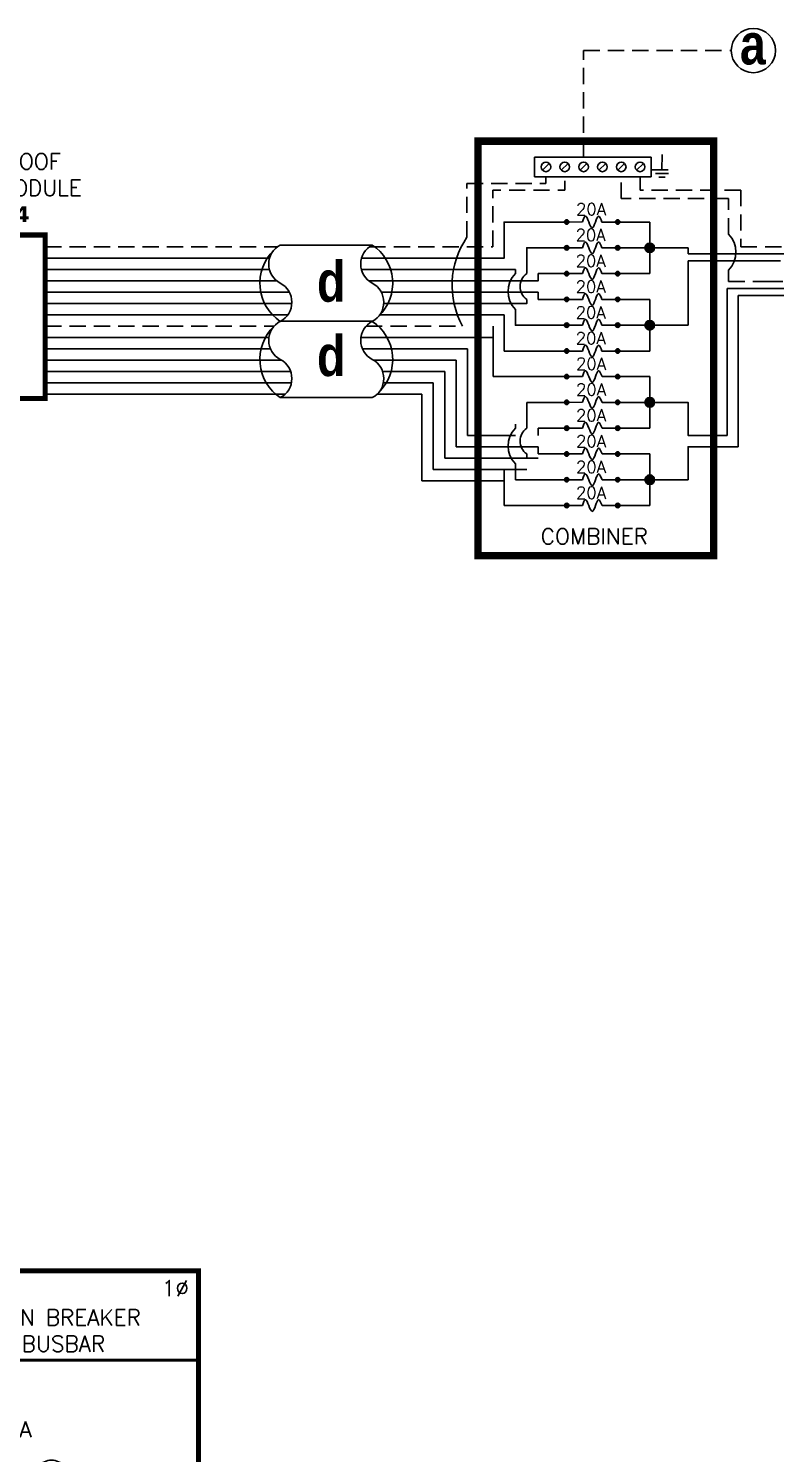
# Model space of a CAD drawing. Header units: feet. Extents: x 20587 to 21372, y 14552 to 15119.
# Drawn here: x 20925.1 to 21097.6, y 14789.4 to 15118.7 of the extents above; entities that cross this region are included whole.
import ezdxf

# ---------------------------------------------------------------- set-up
doc = ezdxf.new("R2010")
doc.units = ezdxf.units.FT
doc.header["$MEASUREMENT"] = 0
doc.linetypes.add('HIDDEN', pattern=[0.375, 0.25, -0.125])
for name, color, linetype in [('ONE LINE BLOCKS', 7, 'Continuous'), ('TABLES', 7, 'Continuous'), ('TEXT', 7, 'Continuous'), ('Z - TITLEBLOCK TXT', 7, 'Continuous')]:
    doc.layers.add(name, color=color, linetype=linetype)
doc.styles.add('ONE LINE TXT', font='techb___.ttf')
doc.styles.get("Standard").update_dxf_attribs({"font": 'simplex.shx'})

# ---------------------------------------------------------------- blocks, each defined once
blk = doc.blocks.new('M_MAIN BREAKER')
at = {"layer": 'ONE LINE BLOCKS', "linetype": 'Continuous'}
h = blk.add_hatch(color=1, dxfattribs=at)
h.dxf.hatch_style = 1
edge = h.paths.add_edge_path()
edge.add_arc((-12.418, 14.123), 0.0515, 0, 360)
h = blk.add_hatch(color=1, dxfattribs=at)
h.dxf.hatch_style = 1
edge = h.paths.add_edge_path()
edge.add_arc((-11.369, 14.123), 0.0515, 0, 360)
h = blk.add_hatch(color=1, dxfattribs=at)
h.dxf.hatch_style = 1
edge = h.paths.add_edge_path()
edge.add_arc((-12.418, 12.94), 0.0515, 0, 360)
h = blk.add_hatch(color=1, dxfattribs=at)
h.dxf.hatch_style = 1
edge = h.paths.add_edge_path()
edge.add_arc((-11.369, 12.94), 0.0515, 0, 360)
h = blk.add_hatch(color=1, dxfattribs=at)
h.dxf.hatch_style = 1
edge = h.paths.add_edge_path()
edge.add_arc((-9.245, 11.887), 0.0515, 0, 360)
h = blk.add_hatch(color=1, dxfattribs=at)
h.dxf.hatch_style = 1
edge = h.paths.add_edge_path()
edge.add_arc((-8.062, 11.887), 0.0515, 0, 360)
h = blk.add_hatch(color=1, dxfattribs=at)
h.dxf.hatch_style = 1
edge = h.paths.add_edge_path()
edge.add_arc((-9.245, 11.288), 0.0515, 0, 360)
h = blk.add_hatch(color=1, dxfattribs=at)
h.dxf.hatch_style = 1
edge = h.paths.add_edge_path()
edge.add_arc((-8.062, 11.288), 0.0515, 0, 360)
h = blk.add_hatch(color=1, dxfattribs=at)
h.dxf.hatch_style = 1
edge = h.paths.add_edge_path()
edge.add_arc((-9.245, 10.221), 0.0515, 0, 360)
h = blk.add_hatch(color=1, dxfattribs=at)
h.dxf.hatch_style = 1
edge = h.paths.add_edge_path()
edge.add_arc((-8.062, 10.221), 0.0515, 0, 360)
h = blk.add_hatch(color=1, dxfattribs=at)
h.dxf.hatch_style = 1
edge = h.paths.add_edge_path()
edge.add_arc((-9.245, 9.622), 0.0515, 0, 360)
h = blk.add_hatch(color=1, dxfattribs=at)
h.dxf.hatch_style = 1
edge = h.paths.add_edge_path()
edge.add_arc((-8.062, 9.622), 0.0515, 0, 360)
h = blk.add_hatch(color=1, dxfattribs=at)
h.dxf.hatch_style = 1
edge = h.paths.add_edge_path()
edge.add_arc((-9.245, 8.555), 0.0515, 0, 360)
h = blk.add_hatch(color=1, dxfattribs=at)
h.dxf.hatch_style = 1
edge = h.paths.add_edge_path()
edge.add_arc((-8.062, 8.555), 0.0515, 0, 360)
h = blk.add_hatch(color=1, dxfattribs=at)
h.dxf.hatch_style = 1
edge = h.paths.add_edge_path()
edge.add_arc((-9.245, 7.957), 0.0515, 0, 360)
h = blk.add_hatch(color=1, dxfattribs=at)
h.dxf.hatch_style = 1
edge = h.paths.add_edge_path()
edge.add_arc((-8.062, 7.957), 0.0515, 0, 360)
h = blk.add_hatch(color=1, dxfattribs=at)
h.dxf.hatch_style = 1
edge = h.paths.add_edge_path()
edge.add_arc((-9.245, 6.889), 0.0515, 0, 360)
h = blk.add_hatch(color=1, dxfattribs=at)
h.dxf.hatch_style = 1
edge = h.paths.add_edge_path()
edge.add_arc((-8.062, 6.889), 0.0515, 0, 360)
h = blk.add_hatch(color=1, dxfattribs=at)
h.dxf.hatch_style = 1
edge = h.paths.add_edge_path()
edge.add_arc((-9.245, 6.291), 0.0515, 0, 360)
h = blk.add_hatch(color=1, dxfattribs=at)
h.dxf.hatch_style = 1
edge = h.paths.add_edge_path()
edge.add_arc((-8.062, 6.291), 0.0515, 0, 360)
h = blk.add_hatch(color=1, dxfattribs=at)
h.dxf.hatch_style = 1
edge = h.paths.add_edge_path()
edge.add_arc((-9.245, 5.224), 0.0515, 0, 360)
h = blk.add_hatch(color=1, dxfattribs=at)
h.dxf.hatch_style = 1
edge = h.paths.add_edge_path()
edge.add_arc((-8.062, 5.224), 0.0515, 0, 360)
h = blk.add_hatch(color=1, dxfattribs=at)
h.dxf.hatch_style = 1
edge = h.paths.add_edge_path()
edge.add_arc((-9.245, 4.625), 0.0515, 0, 360)
h = blk.add_hatch(color=1, dxfattribs=at)
h.dxf.hatch_style = 1
edge = h.paths.add_edge_path()
edge.add_arc((-8.062, 4.625), 0.0515, 0, 360)
at = {"color": 7, "linetype": 'Continuous'}
for p, q in [((-3.665, 1.711), (-3.665, 5.224)), ((0, 1.711), (-3.665, 1.711))]:
    blk.add_line(p, q, dxfattribs=at)
at = {"color": 10, "linetype": 'Continuous'}
for p, q in [((-4.378, 1.149), (-4.378, 4.625)), ((-3.663, 4.625), (-3.663, 4.625)), ((-3.663, 4.625), (-3.663, 4.625)), ((0, 1.149), (-4.378, 1.149))]:
    blk.add_line(p, q, dxfattribs=at)
at = {"color": 253, "linetype": 'Continuous'}
for p, q in [((-6.385, 2.177), (-6.591, 2.177)), ((-6.385, 0.611), (-6.385, 2.177)), ((-5.561, 0.611), (-6.385, 0.611)), ((0, 0.611), (-4.626, 0.611))]:
    blk.add_line(p, q, dxfattribs=at)
at = {"color": 7, "linetype": 'Continuous'}
blk.add_circle((-19.559, -2.704), 0.906, dxfattribs=at)
at = {"color": 253, "linetype": 'Continuous'}
blk.add_arc((-5.093, 0.584), 0.468, 3.28193, 176.71807, dxfattribs=at)
at = {"layer": 'ONE LINE BLOCKS', "lineweight": 50}
for p, q in [((-19.225, 23.898), (-19.225, 26.892)), ((-19.225, 26.892), (-15.884, 26.892)), ((-15.884, 26.892), (-15.884, 23.898)), ((-15.884, 23.898), (-19.225, 23.898)), ((-14.957, 16.472), (-2.641, 16.472))]:
    blk.add_line(p, q, dxfattribs=at)
at = {"layer": 'ONE LINE BLOCKS', "lineweight": 50, "const_width": 0.21}
for points in [[(-19.225, 23.898), (-19.225, 26.892), (-15.884, 26.892), (-15.884, 23.898)], [(-14.957, -1.647), (-14.957, 20.128), (-2.641, 20.128), (-2.641, -1.647)]]:
    blk.add_lwpolyline(points, close=True, dxfattribs=at)
at = {"layer": 'TEXT', "color": 92, "linetype": 'HIDDEN', "ltscale": 15}
for p, q in [((-13.723, 3.547), (-13.723, 2.935)), ((-6.577, 3.547), (-13.723, 3.547)), ((-5.118, 0), (-5.118, 3.547)), ((-13.723, 2.935), (-12.555, 2.935)), ((0, 0), (-5.118, 0)), ((-12.555, -0.148), (-19.559, -0.148)), ((-19.559, -0.148), (-19.559, -1.798)), ((-19.559, -3.61), (-19.559, -5.799))]:
    blk.add_line(p, q, dxfattribs=at)
at = {"layer": 'TEXT', "color": 92, "linetype": 'Continuous', "ltscale": 15}
blk.add_line((-7.396, -0.918), (-11.751, -0.918), dxfattribs=at)
at = {"layer": 'TEXT', "color": 92, "linetype": 'HIDDEN', "flags": 128}
for points in [[(-11.18, 1.629), (-11.18, 1.009)], [(-11.595, 1.009), (-10.765, 1.009)], [(-10.909, 0.855), (-11.451, 0.855)], [(-11.053, 0.701), (-11.307, 0.701)]]:
    blk.add_lwpolyline(points, dxfattribs=at)
at = {"layer": 'TEXT', "color": 92, "linetype": 'Continuous', "ltscale": 4, "flags": 128}
for points in [[(-21.062, -5.799), (-18.057, -5.799)], [(-18.578, -6.356), (-20.541, -6.356)], [(-19.098, -6.913), (-20.02, -6.913)]]:
    blk.add_lwpolyline(points, dxfattribs=at)
at = {"layer": 'TEXT', "linetype": 'Continuous'}
blk.add_circle((-17.554, 25.395), 1.267, dxfattribs=at)
at = {"layer": 'TEXT', "color": 92, "linetype": 'Continuous', "ltscale": 0.3}
blk.add_arc((-5.848, 3.164), 0.824, 27.66392, 152.33608, dxfattribs=at)
at = {"layer": 'Z - TITLEBLOCK TXT', "color": 253, "linetype": 'Continuous'}
for p, q in [((-18.566, 13.922), (-18.566, 23.898)), ((-13.44, 13.922), (-18.566, 13.922)), ((-13.44, 4.344), (-13.44, 13.922)), ((-5.831, 4.344), (-13.44, 4.344)), ((-5.831, 4.344), (-5.831, 2.948)), ((-5.831, 2.948), (-6.591, 2.948))]:
    blk.add_line(p, q, dxfattribs=at)
at = {"layer": 'Z - TITLEBLOCK TXT', "color": 10, "linetype": 'Continuous'}
for p, q in [((-17.554, 14.866), (-17.554, 23.898)), ((-12.418, 14.866), (-17.554, 14.866)), ((-12.418, 4.625), (-12.418, 12.196)), ((-11.7, 11.288), (-12.418, 11.288)), ((-9.988, 11.288), (-11.037, 11.288)), ((-11.7, 9.622), (-12.418, 9.622)), ((-9.988, 9.622), (-11.037, 9.622)), ((-11.7, 7.957), (-12.418, 7.957)), ((-9.988, 7.957), (-11.037, 7.957)), ((-11.7, 6.291), (-12.418, 6.291)), ((-9.988, 6.291), (-11.037, 6.291)), ((-9.988, 4.625), (-12.418, 4.625)), ((-7.318, 4.625), (-4.378, 4.625))]:
    blk.add_line(p, q, dxfattribs=at)
at = {"layer": 'Z - TITLEBLOCK TXT', "color": 7, "linetype": 'Continuous'}
for p, q in [((-16.52, 15.77), (-16.52, 23.898)), ((-16.52, 15.77), (-11.369, 15.77)), ((-11.369, 15.77), (-11.369, 14.866)), ((-11.369, 11.887), (-11.369, 12.196)), ((-11.369, 10.221), (-11.369, 11.887)), ((-11.369, 11.887), (-9.988, 11.887)), ((-9.988, 11.887), (-11.369, 11.887)), ((-11.369, 8.555), (-11.369, 10.221)), ((-11.369, 10.221), (-9.988, 10.221)), ((-9.988, 10.221), (-11.369, 10.221)), ((-11.369, 6.889), (-11.369, 8.555)), ((-11.369, 8.555), (-9.988, 8.555)), ((-9.988, 8.555), (-11.369, 8.555)), ((-11.369, 5.224), (-11.369, 6.889)), ((-11.369, 6.889), (-9.988, 6.889)), ((-9.988, 6.889), (-11.369, 6.889)), ((-9.988, 5.224), (-11.369, 5.224)), ((-7.318, 5.224), (-3.665, 5.224))]:
    blk.add_line(p, q, dxfattribs=at)
at = {"layer": 'Z - TITLEBLOCK TXT', "color": 1, "linetype": 'Continuous'}
for p, q in [((-12.555, -1.378), (-12.555, 3.395)), ((-12.555, 3.395), (-11.751, 3.395)), ((-11.751, 3.395), (-11.751, -1.378)), ((-7.396, -1.366), (-7.396, 3.408)), ((-7.396, 3.408), (-6.591, 3.408)), ((-6.591, 3.408), (-6.591, -1.366)), ((-11.751, -1.378), (-12.555, -1.378)), ((-6.591, -1.366), (-7.396, -1.366))]:
    blk.add_line(p, q, dxfattribs=at)
at = {"layer": 'Z - TITLEBLOCK TXT', "color": 4, "linetype": 'Continuous'}
for p, q in [((-12.014, 3.075), (-12.293, 2.796)), ((-6.854, 3.087), (-7.133, 2.809)), ((-12.014, 2.304), (-12.293, 2.025)), ((-6.854, 2.317), (-7.133, 2.038)), ((-12.014, 1.533), (-12.293, 1.255)), ((-6.854, 1.546), (-7.133, 1.267)), ((-12.014, 0.762), (-12.293, 0.484)), ((-6.854, 0.775), (-7.133, 0.497)), ((-6.854, 0.004), (-7.133, -0.274)), ((-12.014, -0.008), (-12.293, -0.287)), ((-12.014, -0.779), (-12.293, -1.058)), ((-6.854, -0.766), (-7.133, -1.045))]:
    blk.add_line(p, q, dxfattribs=at)
at = {"layer": 'Z - TITLEBLOCK TXT', "color": 1, "linetype": 'Continuous', "flags": 128}
for points in [[(-12.418, 14.866), (-12.418, 14.123)], [(-12.418, 14.866), (-12.418, 14.123)], [(-11.369, 14.866), (-11.369, 14.123)], [(-11.369, 14.866), (-11.369, 14.123)], [(-12.418, 12.94), (-12.418, 12.196)], [(-11.369, 12.94), (-11.369, 12.196)], [(-9.988, 11.887), (-9.245, 11.887)], [(-9.988, 11.887), (-9.245, 11.887)], [(-8.062, 11.887), (-7.318, 11.887)], [(-9.988, 11.288), (-9.245, 11.288)], [(-9.988, 11.288), (-9.245, 11.288)], [(-8.062, 11.288), (-7.318, 11.288)], [(-9.988, 10.221), (-9.245, 10.221)], [(-9.988, 10.221), (-9.245, 10.221)], [(-8.062, 10.221), (-7.318, 10.221)], [(-9.988, 9.622), (-9.245, 9.622)], [(-9.988, 9.622), (-9.245, 9.622)], [(-8.062, 9.622), (-7.318, 9.622)], [(-9.988, 8.555), (-9.245, 8.555)], [(-9.988, 8.555), (-9.245, 8.555)], [(-8.062, 8.555), (-7.318, 8.555)], [(-9.988, 7.957), (-9.245, 7.957)], [(-9.988, 7.957), (-9.245, 7.957)], [(-8.062, 7.957), (-7.318, 7.957)], [(-9.988, 6.889), (-9.245, 6.889)], [(-9.988, 6.889), (-9.245, 6.889)], [(-8.062, 6.889), (-7.318, 6.889)], [(-9.988, 6.291), (-9.245, 6.291)], [(-9.988, 6.291), (-9.245, 6.291)], [(-8.062, 6.291), (-7.318, 6.291)], [(-9.988, 5.224), (-9.245, 5.224)], [(-9.988, 5.224), (-9.245, 5.224)], [(-8.062, 5.224), (-7.318, 5.224)], [(-9.988, 4.625), (-9.245, 4.625)], [(-9.988, 4.625), (-9.245, 4.625)], [(-8.062, 4.625), (-7.318, 4.625)]]:
    blk.add_lwpolyline(points, dxfattribs=at)
at = {"layer": 'Z - TITLEBLOCK TXT', "color": 1, "linetype": 'Continuous'}
for centre in [(-12.418, 14.123), (-11.369, 14.123), (-12.418, 12.94), (-11.369, 12.94), (-9.245, 11.887), (-8.062, 11.887), (-9.245, 11.288), (-8.062, 11.288), (-9.245, 10.221), (-8.062, 10.221), (-9.245, 9.622), (-8.062, 9.622), (-9.245, 8.555), (-8.062, 8.555), (-9.245, 7.957), (-8.062, 7.957), (-9.245, 6.889), (-8.062, 6.889), (-9.245, 6.291), (-8.062, 6.291), (-9.245, 5.224), (-8.062, 5.224), (-9.245, 4.625), (-8.062, 4.625)]:
    blk.add_circle(centre, 0.0515, dxfattribs=at)
at = {"layer": 'Z - TITLEBLOCK TXT', "color": 4, "linetype": 'Continuous'}
for centre in [(-12.153, 2.935), (-6.993, 2.948), (-12.153, 2.165), (-6.993, 2.177), (-12.153, 1.394), (-6.993, 1.407), (-12.153, 0.623), (-6.993, 0.636), (-12.153, -0.148), (-6.993, -0.135), (-12.153, -0.918), (-6.993, -0.906)]:
    blk.add_circle(centre, 0.197, dxfattribs=at)
at = {"layer": 'Z - TITLEBLOCK TXT', "color": 1, "linetype": 'Continuous'}
for centre, start, end in [((-12.629, 13.531), 310.3392, 49.6608), ((-11.58, 13.531), 310.3392, 49.6608), ((-8.653, 11.675), 40.3392, 139.6608), ((-8.653, 11.077), 40.3392, 139.6608), ((-8.653, 10.01), 40.3392, 139.6608), ((-8.653, 9.411), 40.3392, 139.6608), ((-8.653, 8.344), 40.3392, 139.6608), ((-8.653, 7.745), 40.3392, 139.6608), ((-8.653, 6.678), 40.3392, 139.6608), ((-8.653, 6.079), 40.3392, 139.6608), ((-8.653, 5.012), 40.3392, 139.6608), ((-8.653, 4.413), 40.3392, 139.6608)]:
    blk.add_arc(centre, 0.697, start, end, dxfattribs=at)
at = {"layer": 'Z - TITLEBLOCK TXT', "color": 10, "linetype": 'Continuous'}
for centre in [(-11.369, 11.269), (-11.369, 9.603), (-11.369, 7.938), (-11.369, 6.272)]:
    blk.add_arc(centre, 0.332, 3.2937, 176.7063, dxfattribs=at)
at = {"layer": 'TABLES', "color": 1, "linetype": 'Continuous'}
blk.add_text('NEUTRAL', height=0.648, rotation=90, dxfattribs=at).set_placement((-7.512, -0.725))
at = {"layer": 'TEXT', "color": 1}
for s, p in [('EXISTING', (-23.874, 26.77)), ('120/240V', (-24.233, 25.604)), ('UTILITY', (-23.531, 24.558)), ('METER', (-23.336, 23.512))]:
    blk.add_text(s, height=0.6278, dxfattribs=at).set_placement(p)
at = {"layer": 'TEXT', "color": 1, "attachment_point": 5}
for s, width, gutter_width, heights, insert, char_height in [('240V', 0.14806, 0.75, [0], (-13.274, 19.41), 0.648), ('1∅', 0.14806, 0.75, [0], (-3.582, 19.41), 0.648), ('#A MAIN BREAKER\\P#A BUSBAR', 11.19903, 0.75, [0], (-8.925, 17.569), 0.648), ('2p#A', 0.14806, 0.75, [0], (-10.547, 13.525), 0.648), ('EXISTING MAIN BREAKER LOAD CENTER\\P2p##A BACK FEED BREAKER\\P{\\fVerdana|b1|i0|c0|p34;NEC 690.64}', 14.14398, 7.17, [12.8], (-8.173, -3.931), 0.62775)]:
    blk.add_mtext_dynamic_manual_height_columns(s, width=width, gutter_width=gutter_width, heights=heights, dxfattribs=dict(at, insert=insert, char_height=char_height))
at = {"layer": 'Z - TITLEBLOCK TXT', "color": 253, "linetype": 'Continuous', "style": 'ONE LINE TXT'}
blk.add_text('M', height=1.662, dxfattribs=at).set_placement((-18.362, 24.559))
at = {"layer": 'Z - TITLEBLOCK TXT', "color": 1, "linetype": 'Continuous', "insert": (-20.083, -1.651), "char_height": 1.66239, "attachment_point": 1, "style": 'ONE LINE TXT'}
blk.add_mtext_dynamic_manual_height_columns('{\\W1;\\C256;a}', width=0.13853, gutter_width=2.132, heights=[0], dxfattribs=at)
blk = doc.blocks.new('*U15')
at = {"color": 155, "true_color": 0x647190}
blk.add_blockref('M_MAIN BREAKER', (0, 0), dxfattribs=at)

msp = doc.modelspace()

# ---------------------------------------------------------------- hatches: boundary and pattern name
at = {"linetype": 'Continuous'}
h = msp.add_hatch(color=7, dxfattribs=at)
h.dxf.hatch_style = 1
edge = h.paths.add_edge_path()
edge.add_arc((21049.41, 15073.96), 0.513, 0, 360)
h = msp.add_hatch(color=7, dxfattribs=at)
h.dxf.hatch_style = 1
edge = h.paths.add_edge_path()
edge.add_arc((21061.19, 15073.96), 0.513, 0, 360)
h = msp.add_hatch(color=7, dxfattribs=at)
h.dxf.hatch_style = 1
edge = h.paths.add_edge_path()
edge.add_arc((21049.41, 15068), 0.513, 0, 360)
h = msp.add_hatch(color=7, dxfattribs=at)
h.dxf.hatch_style = 1
edge = h.paths.add_edge_path()
edge.add_arc((21061.19, 15068), 0.513, 0, 360)
h = msp.add_hatch(color=7, dxfattribs=at)
h.dxf.hatch_style = 1
edge = h.paths.add_edge_path()
edge.add_arc((21049.41, 15062.04), 0.513, 0, 360)
h = msp.add_hatch(color=7, dxfattribs=at)
h.dxf.hatch_style = 1
edge = h.paths.add_edge_path()
edge.add_arc((21061.19, 15062.04), 0.513, 0, 360)
h = msp.add_hatch(color=253, dxfattribs=at)
h.dxf.hatch_style = 1
edge = h.paths.add_edge_path()
edge.add_arc((21049.41, 15056.08), 0.513, 0, 360)
h = msp.add_hatch(color=253, dxfattribs=at)
h.dxf.hatch_style = 1
edge = h.paths.add_edge_path()
edge.add_arc((21061.19, 15056.08), 0.513, 0, 360)
h = msp.add_hatch(color=253, dxfattribs=at)
h.dxf.hatch_style = 1
edge = h.paths.add_edge_path()
edge.add_arc((21049.41, 15050.12), 0.513, 0, 360)
h = msp.add_hatch(color=253, dxfattribs=at)
h.dxf.hatch_style = 1
edge = h.paths.add_edge_path()
edge.add_arc((21061.19, 15050.12), 0.513, 0, 360)
h = msp.add_hatch(color=253, dxfattribs=at)
h.dxf.hatch_style = 1
edge = h.paths.add_edge_path()
edge.add_arc((21049.41, 15044.16), 0.513, 0, 360)
h = msp.add_hatch(color=253, dxfattribs=at)
h.dxf.hatch_style = 1
edge = h.paths.add_edge_path()
edge.add_arc((21061.19, 15044.16), 0.513, 0, 360)
h = msp.add_hatch(color=7, dxfattribs=at)
h.dxf.hatch_style = 1
edge = h.paths.add_edge_path()
edge.add_arc((21049.42, 15038.25), 0.513, 0, 360)
h = msp.add_hatch(color=7, dxfattribs=at)
h.dxf.hatch_style = 1
edge = h.paths.add_edge_path()
edge.add_arc((21061.2, 15038.25), 0.513, 0, 360)
h = msp.add_hatch(color=7, dxfattribs=at)
h.dxf.hatch_style = 1
edge = h.paths.add_edge_path()
edge.add_arc((21049.42, 15032.29), 0.513, 0, 360)
h = msp.add_hatch(color=7, dxfattribs=at)
h.dxf.hatch_style = 1
edge = h.paths.add_edge_path()
edge.add_arc((21061.2, 15032.29), 0.513, 0, 360)
h = msp.add_hatch(color=7, dxfattribs=at)
h.dxf.hatch_style = 1
edge = h.paths.add_edge_path()
edge.add_arc((21049.42, 15026.33), 0.513, 0, 360)
h = msp.add_hatch(color=7, dxfattribs=at)
h.dxf.hatch_style = 1
edge = h.paths.add_edge_path()
edge.add_arc((21061.2, 15026.33), 0.513, 0, 360)
h = msp.add_hatch(color=253, dxfattribs=at)
h.dxf.hatch_style = 1
edge = h.paths.add_edge_path()
edge.add_arc((21049.42, 15020.37), 0.513, 0, 360)
h = msp.add_hatch(color=253, dxfattribs=at)
h.dxf.hatch_style = 1
edge = h.paths.add_edge_path()
edge.add_arc((21061.2, 15020.37), 0.513, 0, 360)
h = msp.add_hatch(color=253, dxfattribs=at)
h.dxf.hatch_style = 1
edge = h.paths.add_edge_path()
edge.add_arc((21049.42, 15014.41), 0.513, 0, 360)
h = msp.add_hatch(color=253, dxfattribs=at)
h.dxf.hatch_style = 1
edge = h.paths.add_edge_path()
edge.add_arc((21061.2, 15014.41), 0.513, 0, 360)
h = msp.add_hatch(color=253, dxfattribs=at)
h.dxf.hatch_style = 1
edge = h.paths.add_edge_path()
edge.add_arc((21049.42, 15008.45), 0.513, 0, 360)
h = msp.add_hatch(color=253, dxfattribs=at)
h.dxf.hatch_style = 1
edge = h.paths.add_edge_path()
edge.add_arc((21061.2, 15008.45), 0.513, 0, 360)
at = {"layer": 'ONE LINE BLOCKS', "linetype": 'Continuous'}
h = msp.add_hatch(color=254, dxfattribs=at)
h.dxf.hatch_style = 1
edge = h.paths.add_edge_path()
edge.add_arc((21068.6, 15068), 1.11, 0, 360)
h = msp.add_hatch(color=254, dxfattribs=at)
h.dxf.hatch_style = 1
edge = h.paths.add_edge_path()
edge.add_arc((21068.6, 15050.12), 1.11, 0, 360)
h = msp.add_hatch(color=254, dxfattribs=at)
h.dxf.hatch_style = 1
edge = h.paths.add_edge_path()
edge.add_arc((21068.61, 15032.29), 1.11, 0, 360)
h = msp.add_hatch(color=254, dxfattribs=at)
h.dxf.hatch_style = 1
edge = h.paths.add_edge_path()
edge.add_arc((21068.61, 15014.41), 1.11, 0, 360)

# ---------------------------------------------------------------- linework, layer by layer
at = {"color": 1, "linetype": 'Continuous'}
for p, q in [((21049.93, 15073.96), (21053.06, 15073.97)), ((21057.56, 15073.96), (21060.68, 15073.96)), ((21049.93, 15068), (21053.06, 15068.01)), ((21057.56, 15068), (21060.68, 15068)), ((21049.93, 15062.04), (21053.06, 15062.05)), ((21057.56, 15062.04), (21060.68, 15062.04)), ((21049.93, 15056.08), (21053.06, 15056.09)), ((21057.56, 15056.08), (21060.68, 15056.08)), ((21049.93, 15050.12), (21053.06, 15050.12)), ((21057.56, 15050.12), (21060.68, 15050.12)), ((21049.93, 15044.16), (21053.06, 15044.16)), ((21057.56, 15044.16), (21060.68, 15044.16)), ((21049.94, 15038.25), (21053.07, 15038.26)), ((21057.57, 15038.25), (21060.69, 15038.25)), ((21049.94, 15032.29), (21053.07, 15032.3)), ((21057.57, 15032.29), (21060.69, 15032.29)), ((21049.94, 15026.33), (21053.07, 15026.34)), ((21057.57, 15026.33), (21060.69, 15026.33)), ((21049.94, 15020.37), (21053.07, 15020.37)), ((21057.57, 15020.37), (21060.69, 15020.37)), ((21049.94, 15014.41), (21053.07, 15014.41)), ((21057.57, 15014.41), (21060.69, 15014.41)), ((21049.94, 15008.45), (21053.07, 15008.45)), ((21057.57, 15008.45), (21060.69, 15008.45))]:
    msp.add_line(p, q, dxfattribs=at)
at = {"color": 7, "linetype": 'Continuous'}
for p, q in [((21004.49, 15068.64), (20983.25, 15068.64)), ((21077.44, 15068), (21068.6, 15068)), ((21077.44, 15066.63), (21077.44, 15068)), ((20928.93, 15065.64), (20979.82, 15065.63)), ((20979.81, 15065.63), (20980.78, 15065.63)), ((21002.02, 15065.62), (21032.33, 15065.61)), ((21077.44, 15066.63), (21099.68, 15066.63)), ((20928.93, 15060.37), (20978.56, 15060.37)), ((20978.56, 15060.37), (20982.43, 15060.37)), ((21003.67, 15060.37), (21032.33, 15060.37)), ((20928.93, 15055.13), (20980.55, 15055.13)), ((20980.55, 15055.13), (20985.9, 15055.13)), ((21007.15, 15055.13), (21032.33, 15055.13)), ((20983.25, 15051.02), (21004.49, 15051.02)), ((21004.49, 15051.02), (20983.25, 15051.02)), ((20928.93, 15047.26), (20980.62, 15047.26)), ((21001.87, 15047.26), (21032.41, 15047.26)), ((20928.93, 15042.02), (20983.57, 15042.02)), ((21004.82, 15042.02), (21023.85, 15042.02)), ((21023.85, 15042.02), (21023.85, 15022.04)), ((21032.41, 15038.25), (21042.82, 15038.25)), ((20928.93, 15036.77), (20985.81, 15036.77)), ((21007.05, 15036.77), (21018.6, 15036.77)), ((21018.6, 15036.77), (21018.6, 15016.79)), ((21023.85, 15036.77), (21023.85, 15036.77)), ((20983.25, 15033.39), (21004.49, 15033.39)), ((21040.2, 15026.33), (21040.2, 15032.29)), ((21040.2, 15032.29), (21042.82, 15032.29)), ((21042.82, 15024.66), (21042.82, 15026.33)), ((21023.85, 15022.04), (21042.82, 15022.04)), ((21040.2, 15019.42), (21040.2, 15020.37)), ((21018.6, 15016.79), (21040.2, 15016.79))]:
    msp.add_line(p, q, dxfattribs=at)
at = {"color": 253, "linetype": 'Continuous'}
for p, q in [((21077.44, 15065.02), (21077.44, 15050.12)), ((21077.44, 15065.02), (21098.83, 15065.02)), ((20928.93, 15062.99), (20978.78, 15062.99)), ((20978.78, 15062.99), (20980.74, 15062.99)), ((21001.98, 15062.99), (21032.33, 15062.99)), ((20928.93, 15057.75), (20979.1, 15057.75)), ((20979.1, 15057.75), (20985.34, 15057.75)), ((21006.58, 15057.75), (21032.33, 15057.75)), ((21089.04, 15022.04), (21089.04, 15056.98)), ((21089.04, 15056.98), (21094.57, 15056.98)), ((21094.57, 15056.98), (21230.55, 15056.98)), ((20928.93, 15052.5), (20983.78, 15052.5)), ((20983.78, 15052.5), (20984.97, 15052.5)), ((21006.21, 15052.5), (21032.33, 15052.5)), ((21034.96, 15052.5), (21034.96, 15044.16)), ((21077.44, 15050.12), (21068.6, 15050.12)), ((20928.93, 15044.64), (20980.99, 15044.64)), ((21002.23, 15044.64), (21026.47, 15044.64)), ((21026.47, 15024.66), (21026.47, 15044.64)), ((21034.96, 15044.16), (21042.82, 15044.16)), ((20928.93, 15039.4), (20985.65, 15039.4)), ((21006.89, 15039.4), (21021.23, 15039.4)), ((21021.23, 15039.4), (21021.23, 15019.42)), ((21023.85, 15039.4), (21023.85, 15039.4)), ((20928.93, 15034.15), (20984.32, 15034.15)), ((21005.57, 15034.15), (21015.98, 15034.15)), ((21015.98, 15034.15), (21015.98, 15014.17)), ((21026.47, 15024.66), (21037.58, 15024.66)), ((21037.58, 15027.28), (21037.58, 15026.33)), ((21042.82, 15022.04), (21042.82, 15020.37)), ((21021.23, 15019.42), (21042.82, 15019.42)), ((21037.58, 15018.06), (21037.58, 15014.41)), ((21034.96, 15016.79), (21034.96, 15008.45)), ((21034.96, 15014.17), (21015.98, 15014.17)), ((21037.58, 15014.41), (21042.82, 15014.41)), ((21034.96, 15008.45), (21042.82, 15008.45))]:
    msp.add_line(p, q, dxfattribs=at)
for p, q in [((21086.46, 15024.66), (21086.46, 15058.59)), ((21086.46, 15058.59), (21094.78, 15058.59)), ((21094.78, 15058.59), (21233.17, 15058.59)), ((21032.41, 15038.25), (21032.41, 15049.88))]:
    msp.add_line(p, q)
at = {"color": 7, "linetype": 'Continuous', "flags": 128}
for points in [[(21032.33, 15065.61), (21034.96, 15065.61), (21034.96, 15073.96), (21042.82, 15073.96)], [(21042.82, 15073.96), (21049.41, 15073.96)], [(21061.19, 15073.96), (21068.6, 15073.96)], [(21068.6, 15073.96), (21068.6, 15062.04)], [(21040.2, 15062.04), (21040.2, 15068), (21042.82, 15068)], [(21042.82, 15068), (21049.41, 15068)], [(21042.82, 15068), (21049.41, 15068)], [(21061.19, 15068), (21068.6, 15068)], [(21032.33, 15060.37), (21042.82, 15060.37), (21042.82, 15062.04)], [(21042.82, 15062.04), (21049.41, 15062.04)], [(21042.82, 15062.04), (21049.41, 15062.04)], [(21061.19, 15062.04), (21068.6, 15062.04)], [(21032.33, 15055.13), (21040.2, 15055.13), (21040.2, 15056.08)], [(21042.83, 15038.25), (21049.42, 15038.25)], [(21061.2, 15038.25), (21068.61, 15038.25)], [(21068.61, 15038.25), (21068.61, 15026.33)], [(21042.83, 15032.29), (21049.42, 15032.29)], [(21042.83, 15032.29), (21049.42, 15032.29)], [(21061.2, 15032.29), (21068.61, 15032.29)], [(21086.46, 15024.66), (21077.46, 15024.66), (21077.46, 15032.29), (21068.61, 15032.29)], [(21042.83, 15026.33), (21049.42, 15026.33)], [(21042.83, 15026.33), (21049.42, 15026.33)], [(21061.2, 15026.33), (21068.61, 15026.33)]]:
    msp.add_lwpolyline(points, dxfattribs=at)
at = {"color": 253, "linetype": 'Continuous', "flags": 128}
for points in [[(21032.33, 15062.99), (21037.58, 15062.99), (21037.58, 15062.04)], [(21032.33, 15057.75), (21042.82, 15057.75), (21042.82, 15056.08)], [(21042.82, 15056.08), (21049.41, 15056.08)], [(21042.82, 15056.08), (21049.41, 15056.08)], [(21061.19, 15056.08), (21068.6, 15056.08)], [(21068.6, 15056.08), (21068.6, 15044.16)], [(21034.96, 15052.5), (21032.33, 15052.5)], [(21037.58, 15053.77), (21037.58, 15050.12), (21042.82, 15050.12)], [(21042.82, 15050.12), (21049.41, 15050.12)], [(21042.82, 15050.12), (21049.41, 15050.12)], [(21061.19, 15050.12), (21068.6, 15050.12)], [(21042.82, 15044.16), (21049.41, 15044.16)], [(21061.19, 15044.16), (21068.6, 15044.16)], [(21089.04, 15022.04), (21077.46, 15022.04), (21077.46, 15014.41), (21068.61, 15014.41)], [(21042.83, 15020.37), (21049.42, 15020.37)], [(21042.83, 15020.37), (21049.42, 15020.37)], [(21061.2, 15020.37), (21068.61, 15020.37)], [(21068.61, 15020.37), (21068.61, 15008.45)], [(21042.83, 15014.41), (21049.42, 15014.41)], [(21042.83, 15014.41), (21049.42, 15014.41)], [(21061.2, 15014.41), (21068.61, 15014.41)], [(21042.83, 15008.45), (21049.42, 15008.45)], [(21061.2, 15008.45), (21068.61, 15008.45)]]:
    msp.add_lwpolyline(points, dxfattribs=at)
at = {"color": 7, "linetype": 'Continuous'}
for centre, radius in [((21092.53, 15113.57), 5.11), ((21049.41, 15073.96), 0.513), ((21061.19, 15073.96), 0.513), ((21049.41, 15068), 0.513), ((21061.19, 15068), 0.513), ((21049.41, 15062.04), 0.513), ((21061.19, 15062.04), 0.513), ((21049.42, 15038.25), 0.513), ((21061.2, 15038.25), 0.513), ((21049.42, 15032.29), 0.513), ((21061.2, 15032.29), 0.513), ((21049.42, 15026.33), 0.513), ((21061.2, 15026.33), 0.513)]:
    msp.add_circle(centre, radius, dxfattribs=at)
at = {"color": 253, "linetype": 'Continuous'}
for centre in [(21049.41, 15056.08), (21061.19, 15056.08), (21049.41, 15050.12), (21061.19, 15050.12), (21049.41, 15044.16), (21061.19, 15044.16), (21049.42, 15020.37), (21061.2, 15020.37), (21049.42, 15014.41), (21061.2, 15014.41), (21049.42, 15008.45), (21061.2, 15008.45)]:
    msp.add_circle(centre, 0.513, dxfattribs=at)
at = {"color": 92, "linetype": 'Continuous'}
msp.add_arc((21082.58, 15067.01), 5.91, 315.6055, 44.3945, dxfattribs=at)
at = {"color": 7, "linetype": 'Continuous'}
for centre, radius, start, end in [((20989.1, 15059.83), 10.58, 133.9732, 236.4265), ((20998.64, 15059.83), 10.58, 313.9732, 56.4265), ((21042.24, 15059.06), 3.61, 124.3567, 235.6433), ((20998.64, 15042.2), 10.58, 313.9732, 56.4265), ((20989.1, 15042.2), 10.58, 133.9732, 236.4265), ((21042.24, 15023.35), 3.61, 124.3567, 235.6433)]:
    msp.add_arc(centre, radius, start, end, dxfattribs=at)
at = {"color": 253, "linetype": 'Continuous'}
for centre in [(21041.8, 15057.91), (21041.8, 15022.2)]:
    msp.add_arc(centre, 5.91, 135.6055, 224.3945, dxfattribs=at)
at = {"color": 1, "linetype": 'Continuous'}
for points in [[(21053.06, 15073.97), (21053.72, 15075.31), (21055.31, 15072.62), (21056.77, 15075.31), (21057.56, 15073.96)], [(21053.06, 15068.01), (21053.72, 15069.34), (21055.31, 15066.66), (21056.77, 15069.34), (21057.56, 15068)], [(21053.06, 15062.05), (21053.72, 15063.38), (21055.31, 15060.7), (21056.77, 15063.38), (21057.56, 15062.04)], [(21053.06, 15056.09), (21053.72, 15057.42), (21055.31, 15054.73), (21056.77, 15057.42), (21057.56, 15056.08)], [(21053.06, 15050.12), (21053.72, 15051.46), (21055.31, 15048.77), (21056.77, 15051.46), (21057.56, 15050.12)], [(21053.06, 15044.16), (21053.72, 15045.5), (21055.31, 15042.81), (21056.77, 15045.5), (21057.56, 15044.16)], [(21053.07, 15038.26), (21053.73, 15039.59), (21055.32, 15036.91), (21056.78, 15039.59), (21057.57, 15038.25)], [(21053.07, 15032.3), (21053.73, 15033.63), (21055.32, 15030.95), (21056.78, 15033.63), (21057.57, 15032.29)], [(21053.07, 15026.34), (21053.73, 15027.67), (21055.32, 15024.99), (21056.78, 15027.67), (21057.57, 15026.33)], [(21053.07, 15020.37), (21053.73, 15021.71), (21055.32, 15019.02), (21056.78, 15021.71), (21057.57, 15020.37)], [(21053.07, 15014.41), (21053.73, 15015.75), (21055.32, 15013.06), (21056.78, 15015.75), (21057.57, 15014.41)], [(21053.07, 15008.45), (21053.73, 15009.79), (21055.32, 15007.1), (21056.78, 15009.79), (21057.57, 15008.45)]]:
    msp.add_spline(points, degree=3, dxfattribs=at)
at = {"layer": 'ONE LINE BLOCKS', "lineweight": 50}
for points, const_width in [([(21083.36, 14996.84), (21028.9, 14996.84), (21028.9, 15092.65), (21083.36, 15092.65)], 1.71), ([(21083.36, 14996.84), (21028.9, 14996.84), (21028.9, 15092.65), (21083.36, 15092.65)], 1.71), ([(20928.93, 15033.17), (20891.15, 15033.17), (20891.15, 15070.95), (20928.93, 15070.95)], 1.19)]:
    msp.add_lwpolyline(points, close=True, dxfattribs=dict(at, const_width=const_width))
at = {"layer": 'TEXT', "color": 92, "linetype": 'HIDDEN', "ltscale": 15}
for p, q in [((21053.31, 15113.57), (21087.42, 15113.57)), ((21053.31, 15088.97), (21053.31, 15113.57)), ((21044.61, 15082.89), (21044.61, 15084.43)), ((21062.01, 15079.37), (21062.01, 15084.43)), ((21066.36, 15081.35), (21066.36, 15084.43)), ((21026.35, 15070.43), (21026.35, 15082.89)), ((21026.35, 15082.89), (21044.61, 15082.89)), ((21089.62, 15081.35), (21066.36, 15081.35)), ((21089.62, 15081.35), (21089.62, 15068.24)), ((21086.8, 15079.38), (21062.01, 15079.37)), ((21086.8, 15071.14), (21086.8, 15079.38)), ((20928.93, 15068.24), (20982.05, 15068.24)), ((20982.05, 15068.24), (20982.59, 15068.24)), ((21003.84, 15068.24), (21032.33, 15068.24)), ((21089.62, 15068.24), (21099.9, 15068.24)), ((21086.8, 15062.88), (21086.8, 15060.2)), ((21086.8, 15060.2), (21095.6, 15060.2)), ((21095.6, 15060.2), (21235.79, 15060.2)), ((20928.93, 15049.9), (20981.83, 15049.9)), ((21003.07, 15049.9), (21025.35, 15049.9))]:
    msp.add_line(p, q, dxfattribs=at)
at = {"layer": 'TEXT', "color": 92, "linetype": 'HIDDEN', "ltscale": 15, "flags": 128}
for points in [[(21071.43, 15089.56), (21071.42, 15086.05)], [(21032.33, 15068.24), (21032.33, 15081.35), (21048.96, 15081.35), (21048.96, 15084.43)], [(21069.08, 15086.05), (21073.77, 15086.05)], [(21072.95, 15085.19), (21069.89, 15085.19)], [(21072.14, 15084.32), (21070.71, 15084.32)]]:
    msp.add_lwpolyline(points, dxfattribs=at)
at = {"layer": 'TEXT', "color": 92, "linetype": 'Continuous', "ltscale": 15}
msp.add_arc((21042.59, 15059.35), 19.66, 145.6844, 208.716, dxfattribs=at)
at = {"layer": 'Z - TITLEBLOCK TXT', "color": 1, "linetype": 'Continuous'}
for p, q in [((21042.01, 15084.43), (21042.01, 15088.97)), ((21042.01, 15088.97), (21068.95, 15088.97)), ((21068.95, 15088.97), (21068.95, 15084.43)), ((21068.95, 15084.43), (21042.01, 15084.43))]:
    msp.add_line(p, q, dxfattribs=at)
at = {"layer": 'Z - TITLEBLOCK TXT', "color": 4, "linetype": 'Continuous'}
for p, q in [((21045.39, 15087.49), (21043.82, 15085.92)), ((21049.74, 15087.49), (21048.17, 15085.92)), ((21054.09, 15087.49), (21052.52, 15085.92)), ((21058.44, 15087.49), (21056.87, 15085.92)), ((21062.79, 15087.49), (21061.22, 15085.92)), ((21067.14, 15087.49), (21065.57, 15085.92))]:
    msp.add_line(p, q, dxfattribs=at)
for centre in [(21044.61, 15086.7), (21048.96, 15086.7), (21053.31, 15086.7), (21057.66, 15086.7), (21062.01, 15086.7), (21066.36, 15086.7)]:
    msp.add_circle(centre, 1.11, dxfattribs=at)
at = {"layer": 'Z - TITLEBLOCK TXT', "color": 7, "linetype": 'Continuous'}
for centre in [(21068.6, 15068), (21068.6, 15068), (21068.6, 15050.12), (21068.6, 15050.12), (21068.61, 15032.29), (21068.61, 15032.29), (21068.61, 15014.41), (21068.61, 15014.41)]:
    msp.add_circle(centre, 1.11, dxfattribs=at)
at = {"layer": 'Z - TITLEBLOCK TXT', "linetype": 'Continuous'}
for centre, start, end in [((20985.56, 15064.24), 117.6639, 242.3361), ((21006.8, 15064.24), 117.6639, 242.3361), ((20980.94, 15055.42), 297.6639, 62.3361), ((21002.18, 15055.42), 297.6639, 62.3361), ((20985.56, 15046.61), 117.6639, 242.3361), ((21006.8, 15046.61), 117.6639, 242.3361), ((20980.94, 15037.8), 297.6639, 62.3361), ((21002.18, 15037.8), 297.6639, 62.3361)]:
    msp.add_arc(centre, 4.98, start, end, dxfattribs=at)

# ---------------------------------------------------------------- block references
at = {"color": 155, "true_color": 0x647190, "xscale": 5.644441731736358, "yscale": 5.644441731736358, "zscale": 5.644441731736358}
msp.add_blockref('*U15', (20979.24, 14718.03), dxfattribs=at)

# ---------------------------------------------------------------- texts
at = {"layer": 'TABLES', "color": 1, "linetype": 'Continuous'}
for p in [(21051.58, 15075.55), (21051.47, 15069.58), (21051.48, 15063.62), (21051.49, 15057.66), (21051.5, 15051.7), (21051.51, 15045.74), (21051.58, 15039.83), (21051.58, 15033.87), (21051.58, 15027.91), (21051.58, 15021.95), (21051.57, 15015.99), (21051.58, 15010.03)]:
    msp.add_text('20A', height=2.778, dxfattribs=at).set_placement(p)
at = {"layer": 'TEXT', "color": 1, "attachment_point": 5}
for s, width, insert, char_height in [(' \\PMOUNTED TO ROOF \\PUNDER SOLAR MODULE\\P{\\fVerdana|b1|i0|c0|p34;NEC 690.34}', 70.2138, (20909.16, 15084.87), 3.6576), ('COMBINER', 1.1897, (21055.81, 15001.33), 3.658)]:
    msp.add_mtext_dynamic_manual_height_columns(s, width=width, gutter_width=7.17, heights=[0], dxfattribs=dict(at, insert=insert, char_height=char_height))
at = {"layer": 'Z - TITLEBLOCK TXT', "color": 1, "linetype": 'Continuous', "char_height": 9.3833, "attachment_point": 1, "style": 'ONE LINE TXT'}
for s, insert in [('{\\W1;\\C256;a}', (21089.43, 15119.76)), ('{\\W1;\\C256;d}', (20991.73, 15064.94)), ('{\\W1;\\C256;d}', (20991.73, 15047.76))]:
    msp.add_mtext_dynamic_manual_height_columns(s, width=0.1385, gutter_width=2.13, heights=[0], dxfattribs=dict(at, insert=insert))

doc.saveas('drawing.dxf')
